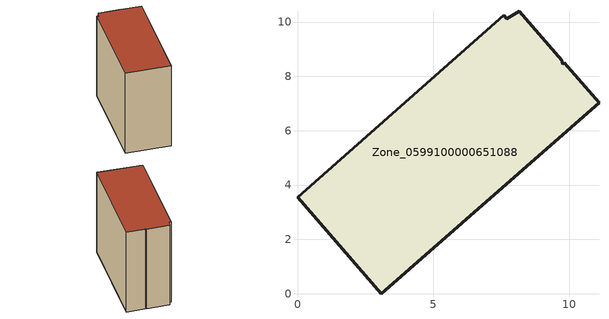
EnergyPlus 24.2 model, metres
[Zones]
Zone_0599100000651088
 floor ground (C_G): 9.76,8.44 9.82,8.5 11.1,7.04 3.09,0 0,3.55 7.6,10.26 7.7,10.12 8.17,10.39 9.74,8.59 z0
 wall outside (C_F): 0,3.55 3.09,0 11.1,7.04 9.82,8.5 9.76,8.44 9.74,8.59 8.17,10.39 7.7,10.12 7.6,10.26 0,3.55 z0:9.67
 roof outside (C_R): 9.76,8.44 9.74,8.59 8.17,10.39 7.7,10.12 7.6,10.26 0,3.55 3.09,0 11.1,7.04 9.82,8.5 z9.67
[BUILDING]
Pand.0599100000651088: North Axis=0; Terrain=City; Loads Convergence Tolerance Value=0.04; Temperature Convergence Tolerance Value=0.4; Solar Distribution=FullExterior; Maximum Number of Warmup Days=25; Minimum Number of Warmup Days=1
[Site:Location]
Rotterdam.The.Hague.AP_ZH_NLD Design_Conditions: Latitude=51.96; Longitude=4.45; Time Zone=1; Elevation=-4.5
[SITE:GROUNDTEMPERATURE:BUILDINGSURFACE]
18, 18, 18, 18, 18, 18, 18, 18, 18, 18, 18, 18
[MATERIAL] Thermal Absorptance=0.9; Solar Absorptance=0.7; Visible Absorptance=0.7
Name | Roughness | Thickness | Conductivity | Density | Specific Heat
G.TI.1946 | MediumSmooth | 0.15 | 1 | 540 | 1210
F.TI.1946 | Rough | 0.3 | 0.857143 | 1920 | 840
R.TI.1946 | MediumRough | 0.2 | 0.1 | 1500 | 1000
[CONSTRUCTION]
C_G: G.TI.1946
C_F: F.TI.1946
C_R: R.TI.1946
[ZONE]
Zone_0599100000651088: Type=1; Multiplier=1; Ceiling Height=Autocalculate; Volume=Autocalculate; Floor Area=autocalculate; Part of Total Floor Area=Yes
[ZONEINFILTRATION:DESIGNFLOWRATE]
Infil_Zone_0599100000651088: Zone or ZoneList or Space or SpaceList=Zone_0599100000651088; Schedule=AlwaysOn; Design Flow Rate Calculation Method=Flow/Area; Flow Rate per Floor Area=0.003; Constant Term Coefficient=1; Temperature Term Coefficient=0; Velocity Term Coefficient=0; Velocity Squared Term Coefficient=0
[HVACTEMPLATE:ZONE:IDEALLOADSAIRSYSTEM]
Zone_0599100000651088: Maximum Heating Supply Air Temperature=50; Minimum Cooling Supply Air Temperature=13; Maximum Heating Supply Air Humidity Ratio=0.0156; Minimum Cooling Supply Air Humidity Ratio=0.0077; Heating Limit=NoLimit; Cooling Limit=NoLimit; Dehumidification Control Type=ConstantSensibleHeatRatio; Cooling Sensible Heat Ratio=0.7; Dehumidification Setpoint=60; Humidification Control Type=None; Humidification Setpoint=30; Outdoor Air Method=None; Outdoor Air Flow Rate per Person=0.00944; Outdoor Air Flow Rate per Zone Floor Area=0; Outdoor Air Flow Rate per Zone=0; Demand Controlled Ventilation Type=None; Outdoor Air Economizer Type=NoEconomizer; Heat Recovery Type=None; Sensible Heat Recovery Effectiveness=0.7; Latent Heat Recovery Effectiveness=0.65
[ZONECONTROL:THERMOSTAT]
ThermostatControl_Zone_0599100000651088: Zone or ZoneList=Zone_0599100000651088; Control Type Schedule=DualSetpointControlType; Control 1=Thermostat_Zone_0599100000651088; Temperature Difference Between Cutout And Setpoint=0
[THERMOSTATSETPOINT:DUALSETPOINT]
Thermostat_Zone_0599100000651088: Heating Setpoint Temperature Schedule=HeatingSetpoint_Zone_0599100000651088; Cooling Setpoint Temperature Schedule=CoolingSetpoint_Zone_0599100000651088
[SCHEDULE:COMPACT]
HeatingSetpoint_Zone_0599100000651088: Through: 12/31, For: AllDays, Until: 24:00, 21
CoolingSetpoint_Zone_0599100000651088: Through: 12/31, For: AllDays, Until: 24:00, 24
DualSetpointControlType: Through: 12/31, For: AllDays, Until: 24:00, 4
AlwaysOn: Through: 12/31, For: AllDays, Until: 24:00, 1
